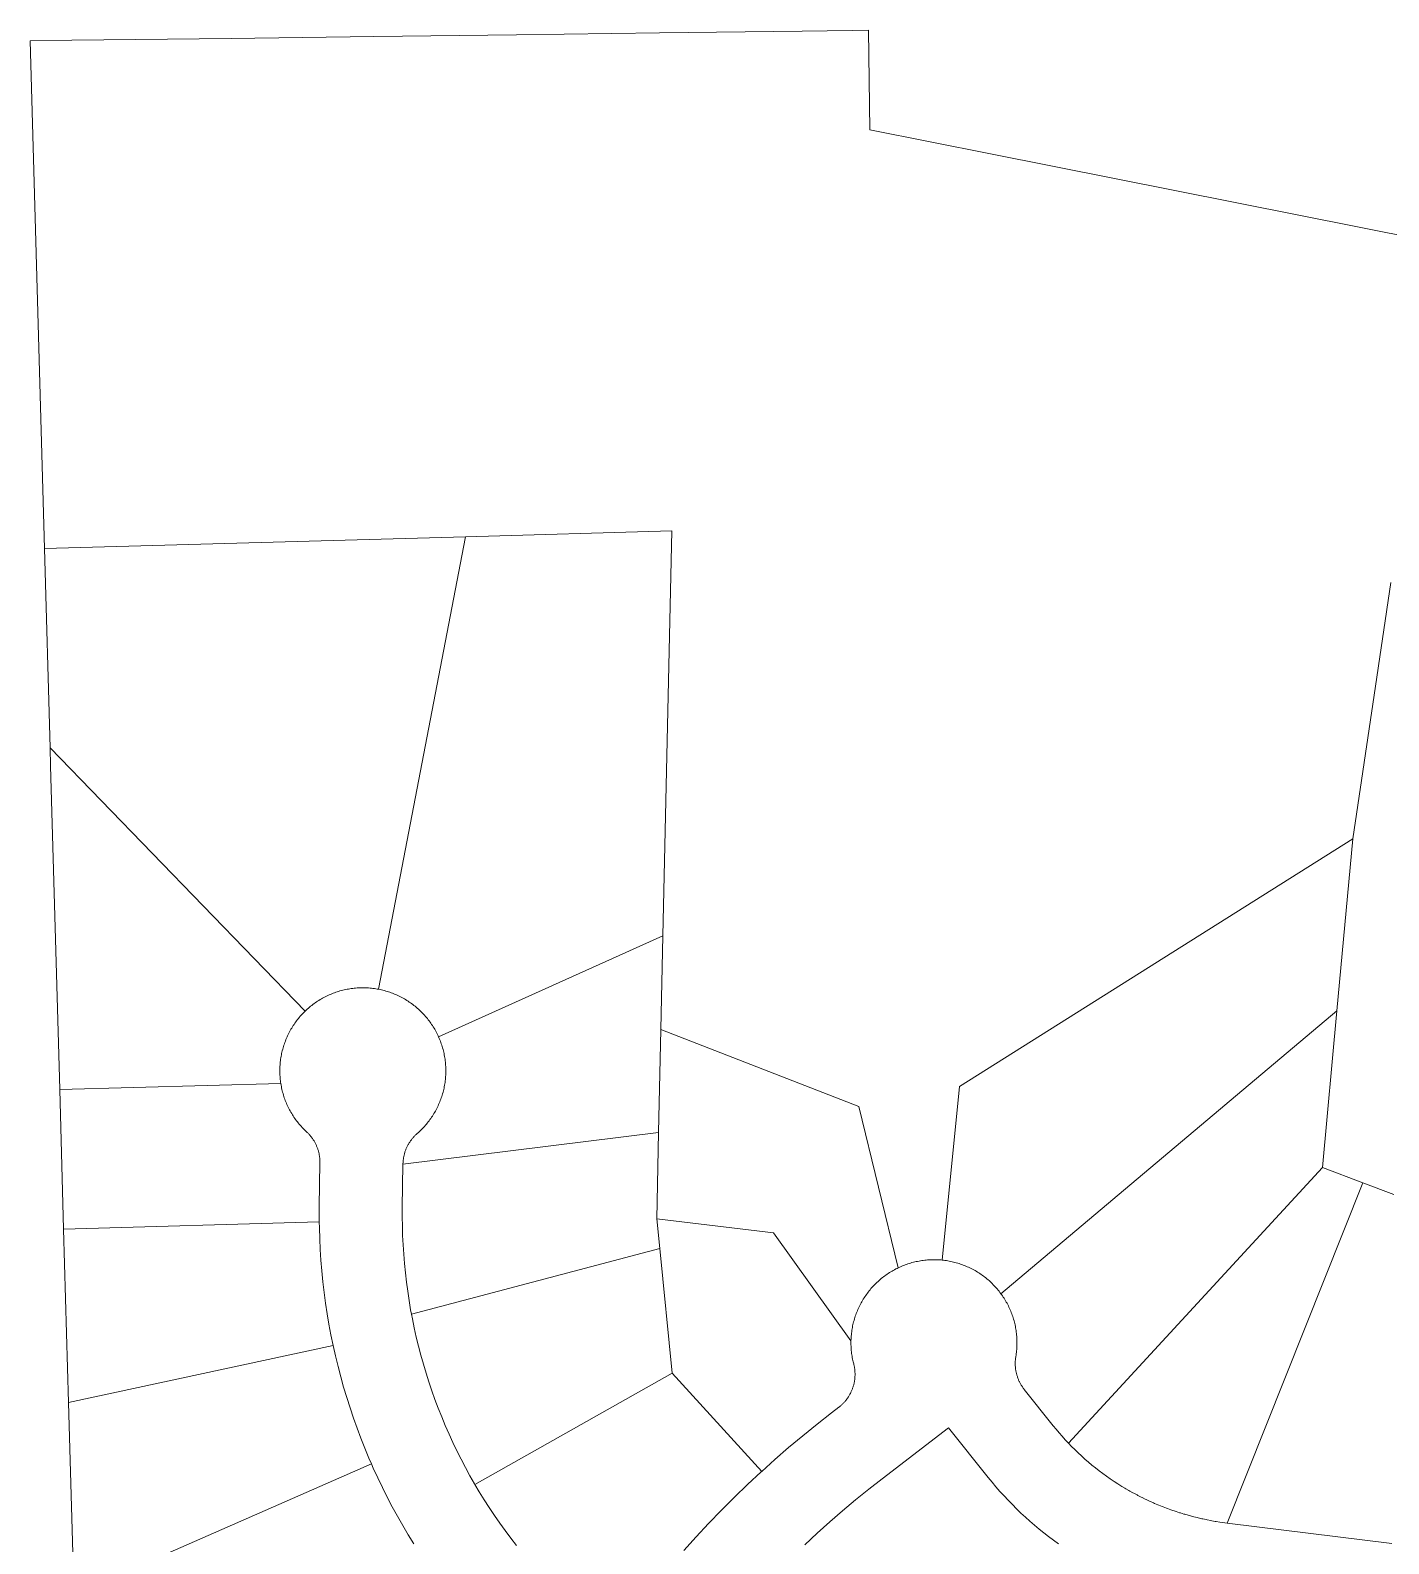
# Model space of a CAD drawing. Header units: feet. Extents: x 865220 to 2774701, y -2240498 to 961524.
# Drawn here: x 2770367 to 2771185, y 960129 to 961040 of the extents above; entities that cross this region are included whole.
import ezdxf

# ---------------------------------------------------------------- set-up
doc = ezdxf.new("R2010")
doc.units = ezdxf.units.FT
doc.header["$LTSCALE"] = 0.015
doc.header["$MEASUREMENT"] = 0
doc.layers.add('Parcels', color=7, linetype='Continuous', lineweight=0)

msp = doc.modelspace()

# ---------------------------------------------------------------- linework, layer by layer
at = {"layer": 'Parcels', "lineweight": 5, "ltscale": 100}
for p, q in [((2770861.43, 961039.98), (2770831.44, 961039.6)), ((2770871.38, 961040.11), (2770861.43, 961039.98)), ((2770872.23, 960980.19), (2770871.38, 961040.11)), ((2770391.55, 961034.06), (2770366.54, 961033.74)), ((2770366.54, 961033.74), (2770375.13, 960727.96)), ((2770487.5, 961035.16), (2770391.55, 961034.06)), ((2770573.49, 961036.27), (2770487.5, 961035.16)), ((2770659.47, 961037.38), (2770573.49, 961036.27)), ((2770745.45, 961038.49), (2770659.47, 961037.38)), ((2770831.44, 961039.6), (2770745.45, 961038.49)), ((2770944.81, 960965.76), (2770872.23, 960980.19)), ((2771524.38, 960850.5), (2770944.81, 960965.76)), ((2770375.13, 960727.96), (2770628.56, 960735.09)), ((2770628.56, 960735.09), (2770576.25, 960462.58)), ((2770752.89, 960738.59), (2770628.56, 960735.09)), ((2770752.89, 960738.59), (2770747.56, 960494.68)), ((2770375.13, 960727.96), (2770378.5, 960607.98)), ((2771185.9, 960707.49), (2771175.86, 960639.78)), ((2771163.03, 960553.2), (2771175.86, 960639.78)), ((2771175.86, 960639.78), (2771163.03, 960553.2)), ((2770378.5, 960607.98), (2770378.8, 960597.1)), ((2770378.5, 960607.98), (2770532.06, 960449.4)), ((2770378.8, 960597.1), (2770384.25, 960402.12)), ((2770926.16, 960403.94), (2771163.03, 960553.2)), ((2771163.03, 960553.2), (2770926.16, 960403.94)), ((2771163.03, 960553.2), (2771153.51, 960449.65)), ((2770747.56, 960494.68), (2770612.42, 960433.97)), ((2770747.56, 960494.68), (2770746.33, 960438.32)), ((2770747.56, 960494.68), (2770747.56, 960494.68)), ((2770541.1, 960456.35), (2770541.86, 960456.79)), ((2770541.86, 960456.79), (2770542.61, 960457.22)), ((2770542.61, 960457.22), (2770543.38, 960457.63)), ((2770543.38, 960457.63), (2770544.16, 960458.04)), ((2770544.16, 960458.04), (2770544.94, 960458.43)), ((2770544.94, 960458.43), (2770545.72, 960458.8)), ((2770545.72, 960458.8), (2770546.52, 960459.16)), ((2770546.52, 960459.16), (2770547.32, 960459.51)), ((2770547.32, 960459.51), (2770548.12, 960459.84)), ((2770548.12, 960459.84), (2770548.94, 960460.16)), ((2770548.94, 960460.16), (2770549.75, 960460.47)), ((2770549.75, 960460.47), (2770550.58, 960460.76)), ((2770550.58, 960460.76), (2770551.4, 960461.03)), ((2770551.4, 960461.03), (2770552.24, 960461.3)), ((2770552.24, 960461.3), (2770553.07, 960461.54)), ((2770553.07, 960461.54), (2770553.91, 960461.78)), ((2770553.91, 960461.78), (2770554.76, 960461.99)), ((2770554.76, 960461.99), (2770555.61, 960462.2)), ((2770555.61, 960462.2), (2770556.46, 960462.39)), ((2770556.46, 960462.39), (2770557.31, 960462.56)), ((2770557.31, 960462.56), (2770558.17, 960462.72)), ((2770558.17, 960462.72), (2770559.03, 960462.86)), ((2770559.03, 960462.86), (2770559.9, 960462.99)), ((2770559.9, 960462.99), (2770560.76, 960463.1)), ((2770560.76, 960463.1), (2770561.63, 960463.2)), ((2770561.63, 960463.2), (2770562.5, 960463.29)), ((2770562.5, 960463.29), (2770563.37, 960463.35)), ((2770563.37, 960463.35), (2770564.24, 960463.41)), ((2770564.24, 960463.41), (2770565.11, 960463.44)), ((2770565.11, 960463.44), (2770565.98, 960463.47)), ((2770565.98, 960463.47), (2770566.85, 960463.47)), ((2770566.85, 960463.47), (2770567.31, 960463.47)), ((2770567.31, 960463.47), (2770567.73, 960463.47)), ((2770567.73, 960463.47), (2770568.6, 960463.44)), ((2770568.6, 960463.44), (2770569.47, 960463.4)), ((2770569.47, 960463.4), (2770570.34, 960463.35)), ((2770570.34, 960463.35), (2770571.21, 960463.28)), ((2770571.21, 960463.28), (2770572.08, 960463.2)), ((2770572.08, 960463.2), (2770572.94, 960463.1)), ((2770572.94, 960463.1), (2770573.81, 960462.98)), ((2770573.81, 960462.98), (2770574.67, 960462.85)), ((2770574.67, 960462.85), (2770575.53, 960462.71)), ((2770575.53, 960462.71), (2770576.25, 960462.58)), ((2770576.25, 960462.58), (2770576.25, 960462.58)), ((2770576.25, 960462.58), (2770577.25, 960462.38)), ((2770577.25, 960462.38), (2770578.1, 960462.19)), ((2770578.1, 960462.19), (2770578.95, 960461.98)), ((2770578.95, 960461.98), (2770579.79, 960461.76)), ((2770579.79, 960461.76), (2770580.63, 960461.53)), ((2770580.63, 960461.53), (2770581.47, 960461.28)), ((2770581.47, 960461.28), (2770582.3, 960461.02)), ((2770582.3, 960461.02), (2770583.13, 960460.74)), ((2770583.13, 960460.74), (2770583.95, 960460.45)), ((2770583.95, 960460.45), (2770584.77, 960460.14)), ((2770584.77, 960460.14), (2770585.58, 960459.82)), ((2770585.58, 960459.82), (2770586.38, 960459.49)), ((2770586.38, 960459.49), (2770587.18, 960459.14)), ((2770587.18, 960459.14), (2770587.98, 960458.78)), ((2770587.98, 960458.78), (2770588.76, 960458.4)), ((2770588.76, 960458.4), (2770589.54, 960458.01)), ((2770589.54, 960458.01), (2770590.32, 960457.61)), ((2770590.32, 960457.61), (2770591.08, 960457.19)), ((2770591.08, 960457.19), (2770591.84, 960456.76)), ((2770591.84, 960456.76), (2770592.6, 960456.32)), ((2770529.7, 960446.95), (2770530.29, 960447.6)), ((2770530.29, 960447.6), (2770530.89, 960448.23)), ((2770530.89, 960448.23), (2770531.5, 960448.85)), ((2770531.5, 960448.85), (2770532.06, 960449.4)), ((2770532.06, 960449.4), (2770532.75, 960450.06)), ((2770532.06, 960449.4), (2770532.06, 960449.4)), ((2770532.75, 960450.06), (2770533.4, 960450.65)), ((2770533.4, 960450.65), (2770534.05, 960451.23)), ((2770534.05, 960451.23), (2770534.71, 960451.79)), ((2770534.71, 960451.79), (2770535.39, 960452.35)), ((2770535.39, 960452.35), (2770536.07, 960452.89)), ((2770536.07, 960452.89), (2770536.76, 960453.42)), ((2770536.76, 960453.42), (2770537.47, 960453.94)), ((2770537.47, 960453.94), (2770538.18, 960454.45)), ((2770538.18, 960454.45), (2770538.9, 960454.94)), ((2770538.9, 960454.94), (2770539.62, 960455.42)), ((2770539.62, 960455.42), (2770540.36, 960455.89)), ((2770540.36, 960455.89), (2770541.1, 960456.35)), ((2770592.6, 960456.32), (2770593.34, 960455.86)), ((2770593.34, 960455.86), (2770594.07, 960455.4)), ((2770594.07, 960455.4), (2770594.8, 960454.91)), ((2770594.8, 960454.91), (2770595.52, 960454.42)), ((2770595.52, 960454.42), (2770596.23, 960453.91)), ((2770596.23, 960453.91), (2770596.93, 960453.39)), ((2770596.93, 960453.39), (2770597.62, 960452.86)), ((2770597.62, 960452.86), (2770598.31, 960452.32)), ((2770598.31, 960452.32), (2770598.98, 960451.76)), ((2770598.98, 960451.76), (2770599.64, 960451.2)), ((2770599.64, 960451.2), (2770600.3, 960450.62)), ((2770600.3, 960450.62), (2770600.94, 960450.03)), ((2770600.94, 960450.03), (2770601.57, 960449.43)), ((2770601.57, 960449.43), (2770602.19, 960448.81)), ((2770602.19, 960448.81), (2770602.8, 960448.19)), ((2770602.8, 960448.19), (2770603.4, 960447.56)), ((2770603.4, 960447.56), (2770603.99, 960446.92)), ((2770951.14, 960279.23), (2771153.51, 960449.65)), ((2771144.84, 960355.31), (2771153.51, 960449.65)), ((2771153.51, 960449.65), (2771153.51, 960449.65)), ((2770523.12, 960437.74), (2770523.55, 960438.5)), ((2770523.55, 960438.5), (2770523.99, 960439.25)), ((2770523.99, 960439.25), (2770524.45, 960440)), ((2770524.45, 960440), (2770524.92, 960440.73)), ((2770524.92, 960440.73), (2770525.4, 960441.46)), ((2770525.4, 960441.46), (2770525.89, 960442.18)), ((2770525.89, 960442.18), (2770526.4, 960442.89)), ((2770526.4, 960442.89), (2770526.92, 960443.59)), ((2770526.92, 960443.59), (2770527.45, 960444.28)), ((2770527.45, 960444.28), (2770527.99, 960444.96)), ((2770527.99, 960444.96), (2770528.55, 960445.64)), ((2770528.55, 960445.64), (2770529.12, 960446.3)), ((2770529.12, 960446.3), (2770529.7, 960446.95)), ((2770603.99, 960446.92), (2770604.57, 960446.26)), ((2770604.57, 960446.26), (2770605.14, 960445.6)), ((2770605.14, 960445.6), (2770605.69, 960444.92)), ((2770605.69, 960444.92), (2770606.23, 960444.24)), ((2770606.23, 960444.24), (2770606.77, 960443.55)), ((2770606.77, 960443.55), (2770607.28, 960442.85)), ((2770607.28, 960442.85), (2770607.79, 960442.14)), ((2770607.79, 960442.14), (2770608.28, 960441.42)), ((2770608.28, 960441.42), (2770608.77, 960440.69)), ((2770608.77, 960440.69), (2770609.23, 960439.95)), ((2770609.23, 960439.95), (2770609.69, 960439.21)), ((2770609.69, 960439.21), (2770610.13, 960438.46)), ((2770610.13, 960438.46), (2770610.56, 960437.7)), ((2770519.29, 960428.96), (2770519.57, 960429.78)), ((2770519.57, 960429.78), (2770519.86, 960430.61)), ((2770519.86, 960430.61), (2770520.17, 960431.42)), ((2770520.17, 960431.42), (2770520.49, 960432.23)), ((2770520.49, 960432.23), (2770520.82, 960433.04)), ((2770520.82, 960433.04), (2770521.17, 960433.84)), ((2770521.17, 960433.84), (2770521.53, 960434.63)), ((2770521.53, 960434.63), (2770521.91, 960435.42)), ((2770521.91, 960435.42), (2770522.3, 960436.2)), ((2770522.3, 960436.2), (2770522.7, 960436.98)), ((2770522.7, 960436.98), (2770523.12, 960437.74)), ((2770610.56, 960437.7), (2770610.98, 960436.93)), ((2770610.98, 960436.93), (2770611.38, 960436.16)), ((2770611.38, 960436.16), (2770611.77, 960435.38)), ((2770611.77, 960435.38), (2770612.14, 960434.59)), ((2770612.14, 960434.59), (2770612.42, 960433.97)), ((2770612.42, 960433.97), (2770612.85, 960432.99)), ((2770612.85, 960432.99), (2770613.19, 960432.19)), ((2770613.19, 960432.19), (2770613.51, 960431.38)), ((2770613.51, 960431.38), (2770613.81, 960430.56)), ((2770613.81, 960430.56), (2770614.1, 960429.74)), ((2770614.1, 960429.74), (2770614.38, 960428.91)), ((2770746.33, 960438.32), (2770744.98, 960376.35)), ((2770746.33, 960438.32), (2770746.33, 960438.32)), ((2770865.63, 960391.97), (2770746.33, 960438.32)), ((2770517.21, 960419.6), (2770517.33, 960420.47)), ((2770517.33, 960420.47), (2770517.46, 960421.33)), ((2770517.46, 960421.33), (2770517.6, 960422.19)), ((2770517.6, 960422.19), (2770517.76, 960423.05)), ((2770517.76, 960423.05), (2770517.94, 960423.9)), ((2770517.94, 960423.9), (2770518.13, 960424.75)), ((2770518.13, 960424.75), (2770518.33, 960425.6)), ((2770518.33, 960425.6), (2770518.55, 960426.45)), ((2770518.55, 960426.45), (2770518.78, 960427.29)), ((2770518.78, 960427.29), (2770519.03, 960428.12)), ((2770519.03, 960428.12), (2770519.29, 960428.96)), ((2770614.38, 960428.91), (2770614.64, 960428.08)), ((2770614.64, 960428.08), (2770614.89, 960427.24)), ((2770614.89, 960427.24), (2770615.12, 960426.4)), ((2770615.12, 960426.4), (2770615.34, 960425.55)), ((2770615.34, 960425.55), (2770615.54, 960424.71)), ((2770615.54, 960424.71), (2770615.73, 960423.85)), ((2770615.73, 960423.85), (2770615.9, 960423)), ((2770615.9, 960423), (2770616.06, 960422.14)), ((2770616.06, 960422.14), (2770616.21, 960421.28)), ((2770616.21, 960421.28), (2770616.33, 960420.42)), ((2770616.33, 960420.42), (2770616.45, 960419.55)), ((2770516.84, 960413.51), (2770516.85, 960414.38)), ((2770516.85, 960412.64), (2770516.84, 960413.51)), ((2770516.85, 960414.38), (2770516.87, 960415.25)), ((2770516.87, 960411.77), (2770516.85, 960412.64)), ((2770516.87, 960415.25), (2770516.91, 960416.13)), ((2770516.91, 960410.89), (2770516.87, 960411.77)), ((2770516.91, 960416.13), (2770516.96, 960417)), ((2770516.96, 960417), (2770517.03, 960417.87)), ((2770517.03, 960417.87), (2770517.12, 960418.74)), ((2770517.12, 960418.74), (2770517.21, 960419.6)), ((2770616.45, 960419.55), (2770616.55, 960418.69)), ((2770616.55, 960418.69), (2770616.63, 960417.82)), ((2770616.63, 960417.82), (2770616.7, 960416.95)), ((2770616.7, 960416.95), (2770616.75, 960416.08)), ((2770616.75, 960416.08), (2770616.79, 960415.2)), ((2770616.79, 960411.72), (2770616.75, 960410.84)), ((2770616.79, 960415.2), (2770616.81, 960414.33)), ((2770616.81, 960412.59), (2770616.79, 960411.72)), ((2770616.81, 960414.33), (2770616.82, 960413.46)), ((2770616.82, 960413.46), (2770616.81, 960412.59)), ((2770384.25, 960402.12), (2770517.42, 960405.87)), ((2770384.25, 960402.12), (2770386.61, 960318.17)), ((2770516.96, 960410.02), (2770516.91, 960410.89)), ((2770517.03, 960409.15), (2770516.96, 960410.02)), ((2770517.11, 960408.28), (2770517.03, 960409.15)), ((2770517.21, 960407.42), (2770517.11, 960408.28)), ((2770517.32, 960406.55), (2770517.21, 960407.42)), ((2770517.42, 960405.87), (2770517.32, 960406.55)), ((2770517.59, 960404.83), (2770517.42, 960405.87)), ((2770517.75, 960403.97), (2770517.59, 960404.83)), ((2770517.93, 960403.12), (2770517.75, 960403.97)), ((2770518.11, 960402.26), (2770517.93, 960403.12)), ((2770518.32, 960401.42), (2770518.11, 960402.26)), ((2770615.53, 960402.22), (2770615.33, 960401.37)), ((2770615.72, 960403.07), (2770615.53, 960402.22)), ((2770615.89, 960403.92), (2770615.72, 960403.07)), ((2770616.05, 960404.78), (2770615.89, 960403.92)), ((2770616.2, 960405.64), (2770616.05, 960404.78)), ((2770616.33, 960406.5), (2770616.2, 960405.64)), ((2770616.44, 960407.37), (2770616.33, 960406.5)), ((2770616.54, 960408.23), (2770616.44, 960407.37)), ((2770616.62, 960409.1), (2770616.54, 960408.23)), ((2770616.69, 960409.97), (2770616.62, 960409.1)), ((2770616.75, 960410.84), (2770616.69, 960409.97)), ((2770926.16, 960403.94), (2770915.75, 960299.47)), ((2770518.54, 960400.57), (2770518.32, 960401.42)), ((2770518.77, 960399.73), (2770518.54, 960400.57)), ((2770519.02, 960398.89), (2770518.77, 960399.73)), ((2770519.28, 960398.06), (2770519.02, 960398.89)), ((2770519.55, 960397.23), (2770519.28, 960398.06)), ((2770519.84, 960396.41), (2770519.55, 960397.23)), ((2770520.15, 960395.59), (2770519.84, 960396.41)), ((2770520.47, 960394.78), (2770520.15, 960395.59)), ((2770520.8, 960393.98), (2770520.47, 960394.78)), ((2770521.15, 960393.18), (2770520.8, 960393.98)), ((2770521.51, 960392.38), (2770521.15, 960393.18)), ((2770612.48, 960393.13), (2770612.12, 960392.34)), ((2770612.83, 960393.93), (2770612.48, 960393.13)), ((2770613.17, 960394.74), (2770612.83, 960393.93)), ((2770613.49, 960395.55), (2770613.17, 960394.74)), ((2770613.79, 960396.36), (2770613.49, 960395.55)), ((2770614.08, 960397.19), (2770613.79, 960396.36)), ((2770614.36, 960398.01), (2770614.08, 960397.19)), ((2770614.62, 960398.85), (2770614.36, 960398.01)), ((2770614.87, 960399.68), (2770614.62, 960398.85)), ((2770615.11, 960400.52), (2770614.87, 960399.68)), ((2770615.33, 960401.37), (2770615.11, 960400.52)), ((2770521.89, 960391.59), (2770521.51, 960392.38)), ((2770522.28, 960390.81), (2770521.89, 960391.59)), ((2770522.68, 960390.04), (2770522.28, 960390.81)), ((2770523.09, 960389.27), (2770522.68, 960390.04)), ((2770523.52, 960388.51), (2770523.09, 960389.27)), ((2770523.97, 960387.76), (2770523.52, 960388.51)), ((2770524.42, 960387.02), (2770523.97, 960387.76)), ((2770524.89, 960386.28), (2770524.42, 960387.02)), ((2770525.37, 960385.55), (2770524.89, 960386.28)), ((2770525.87, 960384.83), (2770525.37, 960385.55)), ((2770526.37, 960384.12), (2770525.87, 960384.83)), ((2770526.89, 960383.42), (2770526.37, 960384.12)), ((2770607.25, 960384.08), (2770606.74, 960383.38)), ((2770607.76, 960384.79), (2770607.25, 960384.08)), ((2770608.26, 960385.51), (2770607.76, 960384.79)), ((2770608.74, 960386.24), (2770608.26, 960385.51)), ((2770609.21, 960386.97), (2770608.74, 960386.24)), ((2770609.66, 960387.72), (2770609.21, 960386.97)), ((2770610.11, 960388.47), (2770609.66, 960387.72)), ((2770610.54, 960389.23), (2770610.11, 960388.47)), ((2770610.95, 960389.99), (2770610.54, 960389.23)), ((2770611.36, 960390.77), (2770610.95, 960389.99)), ((2770611.75, 960391.55), (2770611.36, 960390.77)), ((2770612.12, 960392.34), (2770611.75, 960391.55)), ((2770865.63, 960391.97), (2770889.16, 960294.79)), ((2770889.16, 960294.79), (2770865.63, 960391.97)), ((2770527.42, 960382.73), (2770526.89, 960383.42)), ((2770527.96, 960382.05), (2770527.42, 960382.73)), ((2770528.52, 960381.37), (2770527.96, 960382.05)), ((2770529.08, 960380.71), (2770528.52, 960381.37)), ((2770529.66, 960380.05), (2770529.08, 960380.71)), ((2770530.25, 960379.41), (2770529.66, 960380.05)), ((2770530.85, 960378.78), (2770530.25, 960379.41)), ((2770531.46, 960378.16), (2770530.85, 960378.78)), ((2770532.08, 960377.54), (2770531.46, 960378.16)), ((2770532.96, 960376.72), (2770532.08, 960377.54)), ((2770533.34, 960376.36), (2770532.96, 960376.72)), ((2770533.65, 960376.06), (2770533.34, 960376.36)), ((2770533.96, 960375.75), (2770533.65, 960376.06)), ((2770534.26, 960375.43), (2770533.96, 960375.75)), ((2770534.55, 960375.11), (2770534.26, 960375.43)), ((2770534.84, 960374.78), (2770534.55, 960375.11)), ((2770535.13, 960374.45), (2770534.84, 960374.78)), ((2770591, 960357.23), (2770744.98, 960376.35)), ((2770598.64, 960374.86), (2770598.33, 960374.55)), ((2770598.96, 960375.16), (2770598.64, 960374.86)), ((2770599.28, 960375.45), (2770598.96, 960375.16)), ((2770599.6, 960375.74), (2770599.28, 960375.45)), ((2770600.26, 960376.32), (2770599.6, 960375.74)), ((2770600.9, 960376.91), (2770600.26, 960376.32)), ((2770601.53, 960377.51), (2770600.9, 960376.91)), ((2770602.16, 960378.12), (2770601.53, 960377.51)), ((2770602.77, 960378.74), (2770602.16, 960378.12)), ((2770603.37, 960379.37), (2770602.77, 960378.74)), ((2770603.96, 960380.02), (2770603.37, 960379.37)), ((2770604.54, 960380.67), (2770603.96, 960380.02)), ((2770605.11, 960381.33), (2770604.54, 960380.67)), ((2770605.66, 960382.01), (2770605.11, 960381.33)), ((2770606.2, 960382.69), (2770605.66, 960382.01)), ((2770606.74, 960383.38), (2770606.2, 960382.69)), ((2770744.98, 960376.35), (2770743.84, 960324.37)), ((2770535.41, 960374.12), (2770535.13, 960374.45)), ((2770535.68, 960373.78), (2770535.41, 960374.12)), ((2770535.95, 960373.43), (2770535.68, 960373.78)), ((2770536.21, 960373.08), (2770535.95, 960373.43)), ((2770536.46, 960372.73), (2770536.21, 960373.08)), ((2770536.71, 960372.37), (2770536.46, 960372.73)), ((2770536.95, 960372), (2770536.71, 960372.37)), ((2770537.19, 960371.64), (2770536.95, 960372)), ((2770537.42, 960371.26), (2770537.19, 960371.64)), ((2770537.64, 960370.89), (2770537.42, 960371.26)), ((2770537.85, 960370.51), (2770537.64, 960370.89)), ((2770538.06, 960370.13), (2770537.85, 960370.51)), ((2770538.27, 960369.74), (2770538.06, 960370.13)), ((2770538.46, 960369.35), (2770538.27, 960369.74)), ((2770538.65, 960368.96), (2770538.46, 960369.35)), ((2770538.83, 960368.56), (2770538.65, 960368.96)), ((2770539.01, 960368.16), (2770538.83, 960368.56)), ((2770539.18, 960367.76), (2770539.01, 960368.16)), ((2770539.34, 960367.35), (2770539.18, 960367.76)), ((2770539.49, 960366.95), (2770539.34, 960367.35)), ((2770539.64, 960366.53), (2770539.49, 960366.95)), ((2770539.78, 960366.12), (2770539.64, 960366.53)), ((2770539.91, 960365.71), (2770539.78, 960366.12)), ((2770540.03, 960365.29), (2770539.91, 960365.71)), ((2770592.66, 960365.84), (2770592.51, 960365.43)), ((2770592.82, 960366.24), (2770592.66, 960365.84)), ((2770592.99, 960366.65), (2770592.82, 960366.24)), ((2770593.16, 960367.05), (2770592.99, 960366.65)), ((2770593.34, 960367.44), (2770593.16, 960367.05)), ((2770593.53, 960367.84), (2770593.34, 960367.44)), ((2770593.73, 960368.23), (2770593.53, 960367.84)), ((2770593.93, 960368.61), (2770593.73, 960368.23)), ((2770594.14, 960369), (2770593.93, 960368.61)), ((2770594.35, 960369.38), (2770594.14, 960369)), ((2770594.57, 960369.75), (2770594.35, 960369.38)), ((2770594.8, 960370.13), (2770594.57, 960369.75)), ((2770595.04, 960370.49), (2770594.8, 960370.13)), ((2770595.28, 960370.86), (2770595.04, 960370.49)), ((2770595.52, 960371.22), (2770595.28, 960370.86)), ((2770595.78, 960371.57), (2770595.52, 960371.22)), ((2770596.04, 960371.92), (2770595.78, 960371.57)), ((2770596.3, 960372.27), (2770596.04, 960371.92)), ((2770596.58, 960372.61), (2770596.3, 960372.27)), ((2770596.85, 960372.95), (2770596.58, 960372.61)), ((2770597.14, 960373.28), (2770596.85, 960372.95)), ((2770597.43, 960373.6), (2770597.14, 960373.28)), ((2770597.72, 960373.93), (2770597.43, 960373.6)), ((2770598.02, 960374.24), (2770597.72, 960373.93)), ((2770598.33, 960374.55), (2770598.02, 960374.24)), ((2770540.15, 960364.87), (2770540.03, 960365.29)), ((2770540.26, 960364.45), (2770540.15, 960364.87)), ((2770540.37, 960364.02), (2770540.26, 960364.45)), ((2770540.46, 960363.6), (2770540.37, 960364.02)), ((2770540.55, 960363.17), (2770540.46, 960363.6)), ((2770540.63, 960362.74), (2770540.55, 960363.17)), ((2770540.7, 960362.31), (2770540.63, 960362.74)), ((2770540.63, 960331.82), (2770541.02, 960357.96)), ((2770540.77, 960361.88), (2770540.7, 960362.31)), ((2770540.83, 960361.45), (2770540.77, 960361.88)), ((2770540.88, 960361.01), (2770540.83, 960361.45)), ((2770540.92, 960360.58), (2770540.88, 960361.01)), ((2770540.96, 960360.14), (2770540.92, 960360.58)), ((2770540.98, 960359.71), (2770540.96, 960360.14)), ((2770541, 960359.27), (2770540.98, 960359.71)), ((2770541.02, 960358.84), (2770541, 960359.27)), ((2770541.02, 960358.4), (2770541.02, 960358.84)), ((2770541.02, 960357.96), (2770541.02, 960358.4)), ((2770591, 960357.23), (2770590.61, 960331.09)), ((2770591.01, 960357.75), (2770591, 960357.23)), ((2770591.03, 960358.19), (2770591.01, 960357.75)), ((2770591.06, 960358.62), (2770591.03, 960358.19)), ((2770591.09, 960359.06), (2770591.06, 960358.62)), ((2770591.13, 960359.49), (2770591.09, 960359.06)), ((2770591.18, 960359.93), (2770591.13, 960359.49)), ((2770591.24, 960360.36), (2770591.18, 960359.93)), ((2770591.31, 960360.79), (2770591.24, 960360.36)), ((2770591.38, 960361.22), (2770591.31, 960360.79)), ((2770591.46, 960361.65), (2770591.38, 960361.22)), ((2770591.55, 960362.08), (2770591.46, 960361.65)), ((2770591.64, 960362.5), (2770591.55, 960362.08)), ((2770591.74, 960362.93), (2770591.64, 960362.5)), ((2770591.85, 960363.35), (2770591.74, 960362.93)), ((2770591.97, 960363.77), (2770591.85, 960363.35)), ((2770592.09, 960364.19), (2770591.97, 960363.77)), ((2770592.22, 960364.6), (2770592.09, 960364.19)), ((2770592.36, 960365.02), (2770592.22, 960364.6)), ((2770592.51, 960365.43), (2770592.36, 960365.02)), ((2770991.78, 960189.2), (2771144.84, 960355.31)), ((2771144.84, 960355.31), (2771144.84, 960355.31)), ((2771169.12, 960346.04), (2771144.84, 960355.31)), ((2771169.12, 960346.04), (2771087.28, 960141.08)), ((2771087.28, 960141.08), (2771169.12, 960346.04)), ((2771187.81, 960338.91), (2771169.12, 960346.04)), ((2771169.12, 960346.04), (2771169.12, 960346.04)), ((2771169.12, 960346.04), (2771187.81, 960338.91)), ((2770540.59, 960325.33), (2770540.63, 960331.82)), ((2770590.61, 960331.09), (2770590.58, 960325.48)), ((2770540.63, 960322.5), (2770386.61, 960318.17)), ((2770386.61, 960318.17), (2770540.63, 960322.5)), ((2770540.63, 960322.5), (2770540.59, 960325.33)), ((2770540.67, 960318.85), (2770540.63, 960322.5)), ((2770540.63, 960322.5), (2770540.63, 960322.5)), ((2770590.58, 960325.48), (2770590.64, 960319.86)), ((2770745.63, 960306.46), (2770743.84, 960324.37)), ((2770743.84, 960324.37), (2770743.84, 960324.37)), ((2770743.84, 960324.37), (2770745.63, 960306.46)), ((2770743.84, 960324.37), (2770814.22, 960315.9)), ((2770386.61, 960318.17), (2770389.55, 960213.78)), ((2770540.86, 960312.36), (2770540.67, 960318.85)), ((2770541.16, 960305.88), (2770540.86, 960312.36)), ((2770590.64, 960319.86), (2770590.81, 960314.25)), ((2770590.81, 960314.25), (2770591.07, 960308.64)), ((2770860.81, 960250.87), (2770814.22, 960315.9)), ((2770814.22, 960315.9), (2770814.22, 960315.9)), ((2770814.22, 960315.9), (2770860.81, 960250.87)), ((2770541.57, 960299.41), (2770541.16, 960305.88)), ((2770591.07, 960308.64), (2770591.42, 960303.04)), ((2770591.42, 960303.04), (2770591.88, 960297.44)), ((2770745.63, 960306.46), (2770596.14, 960266.87)), ((2770753.1, 960231.3), (2770745.63, 960306.46)), ((2770745.63, 960306.46), (2770753.1, 960231.3)), ((2770542.1, 960292.94), (2770541.57, 960299.41)), ((2770542.74, 960286.48), (2770542.1, 960292.94)), ((2770591.88, 960297.44), (2770592.43, 960291.85)), ((2770884.77, 960292.41), (2770885.52, 960292.86)), ((2770885.52, 960292.86), (2770886.27, 960293.29)), ((2770886.27, 960293.29), (2770887.04, 960293.71)), ((2770887.04, 960293.71), (2770887.81, 960294.12)), ((2770887.81, 960294.12), (2770888.59, 960294.51)), ((2770888.59, 960294.51), (2770889.16, 960294.79)), ((2770889.16, 960294.79), (2770890.16, 960295.26)), ((2770889.16, 960294.79), (2770889.16, 960294.79)), ((2770890.16, 960295.26), (2770890.96, 960295.62)), ((2770890.96, 960295.62), (2770891.77, 960295.95)), ((2770891.77, 960295.95), (2770892.58, 960296.28)), ((2770892.58, 960296.28), (2770893.39, 960296.59)), ((2770893.39, 960296.59), (2770894.21, 960296.89)), ((2770894.21, 960296.89), (2770895.04, 960297.17)), ((2770895.04, 960297.17), (2770895.87, 960297.44)), ((2770895.87, 960297.44), (2770896.7, 960297.69)), ((2770896.7, 960297.69), (2770897.54, 960297.93)), ((2770897.54, 960297.93), (2770898.38, 960298.15)), ((2770898.38, 960298.15), (2770899.23, 960298.36)), ((2770899.23, 960298.36), (2770900.08, 960298.56)), ((2770900.08, 960298.56), (2770900.94, 960298.73)), ((2770900.94, 960298.73), (2770901.79, 960298.9)), ((2770901.79, 960298.9), (2770902.65, 960299.05)), ((2770902.65, 960299.05), (2770903.51, 960299.18)), ((2770903.51, 960299.18), (2770904.38, 960299.3)), ((2770904.38, 960299.3), (2770905.25, 960299.41)), ((2770905.25, 960299.41), (2770906.11, 960299.5)), ((2770906.11, 960299.5), (2770906.98, 960299.57)), ((2770906.98, 960299.57), (2770907.85, 960299.63)), ((2770907.85, 960299.63), (2770908.72, 960299.67)), ((2770908.72, 960299.67), (2770909.6, 960299.7)), ((2770909.6, 960299.7), (2770910.47, 960299.71)), ((2770910.47, 960299.71), (2770911.34, 960299.71)), ((2770911.34, 960299.71), (2770912.21, 960299.69)), ((2770912.21, 960299.69), (2770913.09, 960299.66)), ((2770913.09, 960299.66), (2770913.96, 960299.62)), ((2770913.96, 960299.62), (2770914.83, 960299.55)), ((2770914.83, 960299.55), (2770915.75, 960299.47)), ((2770915.75, 960299.47), (2770916.56, 960299.38)), ((2770916.56, 960299.38), (2770917.43, 960299.27)), ((2770917.43, 960299.27), (2770918.29, 960299.15)), ((2770918.29, 960299.15), (2770919.16, 960299.01)), ((2770919.16, 960299.01), (2770920.01, 960298.86)), ((2770920.01, 960298.86), (2770920.87, 960298.69)), ((2770920.87, 960298.69), (2770921.72, 960298.51)), ((2770921.72, 960298.51), (2770922.57, 960298.31)), ((2770922.57, 960298.31), (2770923.42, 960298.09)), ((2770923.42, 960298.09), (2770924.26, 960297.87)), ((2770924.26, 960297.87), (2770925.1, 960297.62)), ((2770925.1, 960297.62), (2770925.93, 960297.37)), ((2770925.93, 960297.37), (2770926.76, 960297.1)), ((2770926.76, 960297.1), (2770927.59, 960296.81)), ((2770927.59, 960296.81), (2770928.41, 960296.51)), ((2770928.41, 960296.51), (2770929.22, 960296.19)), ((2770929.22, 960296.19), (2770930.03, 960295.86)), ((2770930.03, 960295.86), (2770930.83, 960295.52)), ((2770930.83, 960295.52), (2770931.63, 960295.17)), ((2770931.63, 960295.17), (2770932.42, 960294.8)), ((2770932.42, 960294.8), (2770933.2, 960294.41)), ((2770933.2, 960294.41), (2770933.98, 960294.01)), ((2770933.98, 960294.01), (2770934.75, 960293.6)), ((2770934.75, 960293.6), (2770935.51, 960293.18)), ((2770935.51, 960293.18), (2770936.26, 960292.74)), ((2770936.26, 960292.74), (2770937.01, 960292.29)), ((2770543.49, 960280.04), (2770542.74, 960286.48)), ((2770592.43, 960291.85), (2770593.08, 960286.28)), ((2770593.08, 960286.28), (2770593.83, 960280.71)), ((2770873.42, 960282.94), (2770874.01, 960283.58)), ((2770874.01, 960283.58), (2770874.61, 960284.22)), ((2770874.61, 960284.22), (2770875.21, 960284.85)), ((2770875.21, 960284.85), (2770875.83, 960285.46)), ((2770875.83, 960285.46), (2770876.46, 960286.07)), ((2770876.46, 960286.07), (2770877.1, 960286.66)), ((2770877.1, 960286.66), (2770877.75, 960287.24)), ((2770877.75, 960287.24), (2770878.41, 960287.81)), ((2770878.41, 960287.81), (2770879.08, 960288.37)), ((2770879.08, 960288.37), (2770879.76, 960288.92)), ((2770879.76, 960288.92), (2770880.45, 960289.45)), ((2770880.45, 960289.45), (2770881.15, 960289.98)), ((2770881.15, 960289.98), (2770881.85, 960290.49)), ((2770881.85, 960290.49), (2770882.57, 960290.99)), ((2770882.57, 960290.99), (2770883.29, 960291.47)), ((2770883.29, 960291.47), (2770884.03, 960291.95)), ((2770884.03, 960291.95), (2770884.77, 960292.41)), ((2770937.01, 960292.29), (2770937.75, 960291.82)), ((2770937.75, 960291.82), (2770938.48, 960291.35)), ((2770938.48, 960291.35), (2770939.2, 960290.86)), ((2770939.2, 960290.86), (2770939.92, 960290.36)), ((2770939.92, 960290.36), (2770940.62, 960289.84)), ((2770940.62, 960289.84), (2770941.32, 960289.31)), ((2770941.32, 960289.31), (2770942, 960288.78)), ((2770942, 960288.78), (2770942.68, 960288.22)), ((2770942.68, 960288.22), (2770943.35, 960287.66)), ((2770943.35, 960287.66), (2770944, 960287.09)), ((2770944, 960287.09), (2770944.65, 960286.5)), ((2770944.65, 960286.5), (2770945.29, 960285.91)), ((2770945.29, 960285.91), (2770945.91, 960285.3)), ((2770945.91, 960285.3), (2770946.53, 960284.68)), ((2770946.53, 960284.68), (2770947.13, 960284.05)), ((2770947.13, 960284.05), (2770947.73, 960283.41)), ((2770544.35, 960273.61), (2770543.49, 960280.04)), ((2770593.83, 960280.71), (2770594.68, 960275.16)), ((2770594.68, 960275.16), (2770595.62, 960269.62)), ((2770866.91, 960273.68), (2770867.34, 960274.44)), ((2770867.34, 960274.44), (2770867.77, 960275.2)), ((2770867.77, 960275.2), (2770868.22, 960275.94)), ((2770868.22, 960275.94), (2770868.69, 960276.68)), ((2770868.69, 960276.68), (2770869.17, 960277.41)), ((2770869.17, 960277.41), (2770869.66, 960278.13)), ((2770869.66, 960278.13), (2770870.16, 960278.85)), ((2770870.16, 960278.85), (2770870.67, 960279.55)), ((2770870.67, 960279.55), (2770871.2, 960280.25)), ((2770871.2, 960280.25), (2770871.74, 960280.93)), ((2770871.74, 960280.93), (2770872.29, 960281.61)), ((2770872.29, 960281.61), (2770872.85, 960282.28)), ((2770872.85, 960282.28), (2770873.42, 960282.94)), ((2770947.73, 960283.41), (2770948.31, 960282.76)), ((2770948.31, 960282.76), (2770948.88, 960282.1)), ((2770948.88, 960282.1), (2770949.44, 960281.43)), ((2770949.44, 960281.43), (2770949.99, 960280.75)), ((2770949.99, 960280.75), (2770950.52, 960280.06)), ((2770950.52, 960280.06), (2770951.14, 960279.23)), ((2770951.14, 960279.23), (2770951.56, 960278.66)), ((2770951.56, 960278.66), (2770952.06, 960277.94)), ((2770952.06, 960277.94), (2770952.54, 960277.22)), ((2770952.54, 960277.22), (2770953.02, 960276.49)), ((2770953.02, 960276.49), (2770953.48, 960275.74)), ((2770953.48, 960275.74), (2770953.92, 960275)), ((2770953.92, 960275), (2770954.36, 960274.24)), ((2770545.33, 960267.2), (2770544.35, 960273.61)), ((2770546.42, 960260.8), (2770545.33, 960267.2)), ((2770595.62, 960269.62), (2770596.14, 960266.87)), ((2770596.14, 960266.87), (2770596.66, 960264.11)), ((2770863.15, 960264.87), (2770863.42, 960265.69)), ((2770863.42, 960265.69), (2770863.7, 960266.52)), ((2770863.7, 960266.52), (2770864, 960267.34)), ((2770864, 960267.34), (2770864.32, 960268.15)), ((2770864.32, 960268.15), (2770864.65, 960268.96)), ((2770864.65, 960268.96), (2770864.99, 960269.76)), ((2770864.99, 960269.76), (2770865.35, 960270.56)), ((2770865.35, 960270.56), (2770865.72, 960271.35)), ((2770865.72, 960271.35), (2770866.1, 960272.13)), ((2770866.1, 960272.13), (2770866.5, 960272.91)), ((2770866.5, 960272.91), (2770866.91, 960273.68)), ((2770954.36, 960274.24), (2770954.78, 960273.48)), ((2770954.78, 960273.48), (2770955.19, 960272.7)), ((2770955.19, 960272.7), (2770955.58, 960271.93)), ((2770955.58, 960271.93), (2770955.96, 960271.14)), ((2770955.96, 960271.14), (2770956.33, 960270.35)), ((2770956.33, 960270.35), (2770956.68, 960269.55)), ((2770956.68, 960269.55), (2770957.02, 960268.75)), ((2770957.02, 960268.75), (2770957.35, 960267.94)), ((2770957.35, 960267.94), (2770957.66, 960267.12)), ((2770957.66, 960267.12), (2770957.95, 960266.3)), ((2770957.95, 960266.3), (2770958.24, 960265.48)), ((2770958.24, 960265.48), (2770958.5, 960264.65)), ((2770547.62, 960254.43), (2770546.42, 960260.8)), ((2770596.66, 960264.11), (2770597.79, 960258.61)), ((2770597.79, 960258.61), (2770599.02, 960253.13)), ((2770861.13, 960255.5), (2770861.24, 960256.36)), ((2770861.24, 960256.36), (2770861.36, 960257.23)), ((2770861.36, 960257.23), (2770861.5, 960258.09)), ((2770861.5, 960258.09), (2770861.65, 960258.95)), ((2770861.65, 960258.95), (2770861.82, 960259.8)), ((2770861.82, 960259.8), (2770862.01, 960260.66)), ((2770862.01, 960260.66), (2770862.21, 960261.51)), ((2770862.21, 960261.51), (2770862.42, 960262.35)), ((2770862.42, 960262.35), (2770862.65, 960263.19)), ((2770862.65, 960263.19), (2770862.89, 960264.03)), ((2770862.89, 960264.03), (2770863.15, 960264.87)), ((2770958.5, 960264.65), (2770958.76, 960263.81)), ((2770958.76, 960263.81), (2770959, 960262.97)), ((2770959, 960262.97), (2770959.22, 960262.13)), ((2770959.22, 960262.13), (2770959.43, 960261.28)), ((2770959.43, 960261.28), (2770959.62, 960260.43)), ((2770959.62, 960260.43), (2770959.8, 960259.58)), ((2770959.8, 960259.58), (2770959.97, 960258.72)), ((2770959.97, 960258.72), (2770960.12, 960257.86)), ((2770960.12, 960257.86), (2770960.25, 960257)), ((2770960.25, 960257), (2770960.37, 960256.13)), ((2770960.37, 960256.13), (2770960.47, 960255.27)), ((2770548.93, 960248.07), (2770389.55, 960213.78)), ((2770548.93, 960248.07), (2770547.62, 960254.43)), ((2770550.35, 960241.74), (2770548.93, 960248.07)), ((2770548.93, 960248.07), (2770548.93, 960248.07)), ((2770599.02, 960253.13), (2770600.35, 960247.67)), ((2770600.35, 960247.67), (2770601.77, 960242.24)), ((2770860.8, 960250.27), (2770860.81, 960250.87)), ((2770860.8, 960249.4), (2770860.8, 960250.27)), ((2770860.81, 960248.53), (2770860.8, 960249.4)), ((2770860.81, 960250.87), (2770860.85, 960252.02)), ((2770860.84, 960247.66), (2770860.81, 960248.53)), ((2770860.88, 960246.79), (2770860.84, 960247.66)), ((2770860.85, 960252.02), (2770860.9, 960252.89)), ((2770860.9, 960252.89), (2770860.96, 960253.76)), ((2770860.96, 960253.76), (2770861.04, 960254.63)), ((2770861.04, 960254.63), (2770861.13, 960255.5)), ((2770960.47, 960255.27), (2770960.56, 960254.4)), ((2770960.56, 960254.4), (2770960.64, 960253.53)), ((2770960.64, 960253.53), (2770960.7, 960252.66)), ((2770960.73, 960247.43), (2770960.68, 960246.55)), ((2770960.7, 960252.66), (2770960.74, 960251.79)), ((2770960.76, 960248.3), (2770960.73, 960247.43)), ((2770960.74, 960251.79), (2770960.77, 960250.92)), ((2770960.78, 960249.17), (2770960.76, 960248.3)), ((2770960.77, 960250.92), (2770960.78, 960250.04)), ((2770960.78, 960250.04), (2770960.78, 960249.17)), ((2770551.88, 960235.44), (2770550.35, 960241.74)), ((2770601.77, 960242.24), (2770603.28, 960236.83)), ((2770860.94, 960245.92), (2770860.88, 960246.79)), ((2770861.02, 960245.05), (2770860.94, 960245.92)), ((2770861.11, 960244.18), (2770861.02, 960245.05)), ((2770861.21, 960243.31), (2770861.11, 960244.18)), ((2770861.33, 960242.45), (2770861.21, 960243.31)), ((2770861.46, 960241.58), (2770861.33, 960242.45)), ((2770861.61, 960240.73), (2770861.46, 960241.58)), ((2770861.78, 960239.87), (2770861.61, 960240.73)), ((2770861.96, 960239.02), (2770861.78, 960239.87)), ((2770862.15, 960238.16), (2770861.96, 960239.02)), ((2770862.44, 960237.01), (2770862.15, 960238.16)), ((2770959.74, 960237.89), (2770959.73, 960237.45)), ((2770959.75, 960238.32), (2770959.74, 960237.89)), ((2770959.78, 960238.76), (2770959.75, 960238.32)), ((2770959.81, 960239.19), (2770959.78, 960238.76)), ((2770959.85, 960239.63), (2770959.81, 960239.19)), ((2770959.89, 960240.06), (2770959.85, 960239.63)), ((2770959.95, 960240.49), (2770959.89, 960240.06)), ((2770960.01, 960240.93), (2770959.95, 960240.49)), ((2770960.08, 960241.36), (2770960.01, 960240.93)), ((2770960.22, 960242.22), (2770960.08, 960241.36)), ((2770960.34, 960243.08), (2770960.22, 960242.22)), ((2770960.45, 960243.95), (2770960.34, 960243.08)), ((2770960.54, 960244.82), (2770960.45, 960243.95)), ((2770960.62, 960245.68), (2770960.54, 960244.82)), ((2770960.68, 960246.55), (2770960.62, 960245.68)), ((2770553.52, 960229.16), (2770551.88, 960235.44)), ((2770555.27, 960222.92), (2770553.52, 960229.16)), ((2770603.28, 960236.83), (2770604.89, 960231.46)), ((2770604.89, 960231.46), (2770606.6, 960226.1)), ((2770634.37, 960164.31), (2770753.1, 960231.3)), ((2770753.1, 960231.3), (2770634.37, 960164.31)), ((2770753.1, 960231.3), (2770753.1, 960231.3)), ((2770753.1, 960231.3), (2770807.07, 960172.25)), ((2770862.57, 960236.49), (2770862.44, 960237.01)), ((2770862.67, 960236.06), (2770862.57, 960236.49)), ((2770862.76, 960235.64), (2770862.67, 960236.06)), ((2770862.84, 960235.21), (2770862.76, 960235.64)), ((2770862.92, 960234.78), (2770862.84, 960235.21)), ((2770862.98, 960234.35), (2770862.92, 960234.78)), ((2770863.04, 960233.91), (2770862.98, 960234.35)), ((2770863.1, 960233.48), (2770863.04, 960233.91)), ((2770863.14, 960233.05), (2770863.1, 960233.48)), ((2770863.18, 960232.61), (2770863.14, 960233.05)), ((2770863.21, 960232.18), (2770863.18, 960232.61)), ((2770863.18, 960228.69), (2770863.21, 960229.13)), ((2770863.23, 960231.74), (2770863.21, 960232.18)), ((2770863.21, 960229.13), (2770863.23, 960229.56)), ((2770863.25, 960231.31), (2770863.23, 960231.74)), ((2770863.23, 960229.56), (2770863.25, 960230)), ((2770863.26, 960230.87), (2770863.25, 960231.31)), ((2770863.25, 960230), (2770863.26, 960230.43)), ((2770863.26, 960230.43), (2770863.26, 960230.87)), ((2770959.73, 960237.45), (2770959.73, 960237.01)), ((2770959.73, 960237.01), (2770959.73, 960236.58)), ((2770959.73, 960236.58), (2770959.75, 960236.14)), ((2770959.75, 960236.14), (2770959.77, 960235.71)), ((2770959.77, 960235.71), (2770959.8, 960235.27)), ((2770959.8, 960235.27), (2770959.84, 960234.84)), ((2770959.84, 960234.84), (2770959.88, 960234.4)), ((2770959.88, 960234.4), (2770959.93, 960233.97)), ((2770959.93, 960233.97), (2770959.99, 960233.54)), ((2770959.99, 960233.54), (2770960.06, 960233.11)), ((2770960.06, 960233.11), (2770960.13, 960232.68)), ((2770960.13, 960232.68), (2770960.22, 960232.25)), ((2770960.22, 960232.25), (2770960.31, 960231.82)), ((2770960.31, 960231.82), (2770960.4, 960231.39)), ((2770960.4, 960231.39), (2770960.51, 960230.97)), ((2770960.51, 960230.97), (2770960.62, 960230.55)), ((2770960.62, 960230.55), (2770960.74, 960230.13)), ((2770960.74, 960230.13), (2770960.87, 960229.71)), ((2770960.87, 960229.71), (2770961, 960229.3)), ((2770961, 960229.3), (2770961.14, 960228.88)), ((2770961.14, 960228.88), (2770961.29, 960228.47)), ((2770557.13, 960216.7), (2770555.27, 960222.92)), ((2770606.6, 960226.1), (2770608.39, 960220.78)), ((2770608.39, 960220.78), (2770610.28, 960215.5)), ((2770860.63, 960219.5), (2770860.82, 960219.89)), ((2770860.82, 960219.89), (2770861, 960220.29)), ((2770861, 960220.29), (2770861.18, 960220.69)), ((2770861.18, 960220.69), (2770861.35, 960221.09)), ((2770861.35, 960221.09), (2770861.51, 960221.49)), ((2770861.51, 960221.49), (2770861.67, 960221.9)), ((2770861.67, 960221.9), (2770861.82, 960222.31)), ((2770861.82, 960222.31), (2770861.96, 960222.72)), ((2770861.96, 960222.72), (2770862.1, 960223.14)), ((2770862.1, 960223.14), (2770862.23, 960223.55)), ((2770862.23, 960223.55), (2770862.35, 960223.97)), ((2770862.35, 960223.97), (2770862.46, 960224.39)), ((2770862.46, 960224.39), (2770862.56, 960224.82)), ((2770862.56, 960224.82), (2770862.66, 960225.24)), ((2770862.66, 960225.24), (2770862.75, 960225.67)), ((2770862.75, 960225.67), (2770862.84, 960226.1)), ((2770862.84, 960226.1), (2770862.91, 960226.53)), ((2770862.91, 960226.53), (2770862.98, 960226.96)), ((2770862.98, 960226.96), (2770863.04, 960227.39)), ((2770863.04, 960227.39), (2770863.09, 960227.82)), ((2770863.09, 960227.82), (2770863.14, 960228.26)), ((2770863.14, 960228.26), (2770863.18, 960228.69)), ((2770961.29, 960228.47), (2770961.44, 960228.07)), ((2770961.44, 960228.07), (2770961.61, 960227.66)), ((2770961.61, 960227.66), (2770961.78, 960227.26)), ((2770961.78, 960227.26), (2770961.95, 960226.86)), ((2770961.95, 960226.86), (2770962.14, 960226.46)), ((2770962.14, 960226.46), (2770962.33, 960226.07)), ((2770962.33, 960226.07), (2770962.52, 960225.68)), ((2770962.52, 960225.68), (2770962.73, 960225.3)), ((2770962.73, 960225.3), (2770962.94, 960224.92)), ((2770962.94, 960224.92), (2770963.16, 960224.54)), ((2770963.16, 960224.54), (2770963.38, 960224.16)), ((2770963.38, 960224.16), (2770963.61, 960223.79)), ((2770963.61, 960223.79), (2770963.85, 960223.43)), ((2770963.85, 960223.43), (2770964.09, 960223.06)), ((2770964.09, 960223.06), (2770964.34, 960222.71)), ((2770964.34, 960222.71), (2770964.59, 960222.35)), ((2770964.59, 960222.35), (2770964.86, 960222)), ((2770964.86, 960222), (2770965.18, 960221.59)), ((2770965.18, 960221.59), (2770982.58, 960199.76)), ((2770389.55, 960213.78), (2770392.8, 960098.18)), ((2770559.1, 960210.52), (2770557.13, 960216.7)), ((2770610.28, 960215.5), (2770612.26, 960210.24)), ((2770849.11, 960207.48), (2770853.47, 960210.82)), ((2770853.47, 960210.82), (2770853.81, 960211.09)), ((2770853.81, 960211.09), (2770854.15, 960211.37)), ((2770854.15, 960211.37), (2770854.49, 960211.65)), ((2770854.49, 960211.65), (2770854.82, 960211.93)), ((2770854.82, 960211.93), (2770855.14, 960212.22)), ((2770855.14, 960212.22), (2770855.46, 960212.52)), ((2770855.46, 960212.52), (2770855.77, 960212.83)), ((2770855.77, 960212.83), (2770856.08, 960213.13)), ((2770856.08, 960213.13), (2770856.39, 960213.45)), ((2770856.39, 960213.45), (2770856.68, 960213.77)), ((2770856.68, 960213.77), (2770856.98, 960214.09)), ((2770856.98, 960214.09), (2770857.26, 960214.42)), ((2770857.26, 960214.42), (2770857.54, 960214.75)), ((2770857.54, 960214.75), (2770857.82, 960215.09)), ((2770857.82, 960215.09), (2770858.09, 960215.44)), ((2770858.09, 960215.44), (2770858.35, 960215.78)), ((2770858.35, 960215.78), (2770858.61, 960216.14)), ((2770858.61, 960216.14), (2770858.86, 960216.5)), ((2770858.86, 960216.5), (2770859.1, 960216.86)), ((2770859.1, 960216.86), (2770859.34, 960217.22)), ((2770859.34, 960217.22), (2770859.57, 960217.59)), ((2770859.57, 960217.59), (2770859.79, 960217.97)), ((2770859.79, 960217.97), (2770860.01, 960218.34)), ((2770860.01, 960218.34), (2770860.22, 960218.73)), ((2770860.22, 960218.73), (2770860.43, 960219.11)), ((2770860.43, 960219.11), (2770860.63, 960219.5)), ((2770561.17, 960204.37), (2770559.1, 960210.52)), ((2770563.36, 960198.26), (2770561.17, 960204.37)), ((2770612.26, 960210.24), (2770614.33, 960205.03)), ((2770614.33, 960205.03), (2770616.5, 960199.84)), ((2770840.38, 960200.66), (2770849.11, 960207.48)), ((2770565.64, 960192.19), (2770563.36, 960198.26)), ((2770616.5, 960199.84), (2770618.75, 960194.7)), ((2770618.75, 960194.7), (2770621.09, 960189.6)), ((2770823.27, 960186.57), (2770831.77, 960193.69)), ((2770831.77, 960193.69), (2770840.38, 960200.66)), ((2770919.61, 960198.55), (2770879.53, 960167.82)), ((2770943.49, 960168.59), (2770919.61, 960198.55)), ((2770982.58, 960199.76), (2770984.33, 960197.6)), ((2770984.33, 960197.6), (2770986.12, 960195.48)), ((2770986.12, 960195.48), (2770987.94, 960193.38)), ((2770987.94, 960193.38), (2770989.8, 960191.32)), ((2770568.04, 960186.17), (2770565.64, 960192.19)), ((2770570.54, 960180.18), (2770568.04, 960186.17)), ((2770621.09, 960189.6), (2770623.52, 960184.54)), ((2770623.52, 960184.54), (2770626.04, 960179.52)), ((2770814.91, 960179.31), (2770823.27, 960186.57)), ((2770989.8, 960191.32), (2770991.78, 960189.2)), ((2770991.78, 960189.2), (2770993.62, 960187.3)), ((2770991.78, 960189.2), (2770991.78, 960189.2)), ((2770993.62, 960187.3), (2770995.59, 960185.34)), ((2770995.59, 960185.34), (2770997.58, 960183.41)), ((2770997.58, 960183.41), (2770999.62, 960181.52)), ((2770392.8, 960098.18), (2770571.98, 960176.88)), ((2770571.98, 960176.88), (2770570.54, 960180.18)), ((2770573.14, 960174.24), (2770571.98, 960176.88)), ((2770571.98, 960176.88), (2770571.98, 960176.88)), ((2770575.85, 960168.34), (2770573.14, 960174.24)), ((2770626.04, 960179.52), (2770628.65, 960174.55)), ((2770628.65, 960174.55), (2770631.34, 960169.62)), ((2770807.07, 960172.25), (2770814.91, 960179.31)), ((2770999.62, 960181.52), (2771001.68, 960179.67)), ((2771001.68, 960179.67), (2771003.77, 960177.85)), ((2771003.77, 960177.85), (2771005.9, 960176.07)), ((2771005.9, 960176.07), (2771008.06, 960174.33)), ((2771008.06, 960174.33), (2771010.25, 960172.62)), ((2770578.66, 960162.49), (2770575.85, 960168.34)), ((2770631.34, 960169.62), (2770634.12, 960164.74)), ((2770798.56, 960164.34), (2770806.67, 960171.89)), ((2770806.67, 960171.89), (2770807.07, 960172.25)), ((2770807.07, 960172.25), (2770807.07, 960172.25)), ((2770879.53, 960167.82), (2770871.49, 960161.53)), ((2770945.79, 960165.76), (2770943.49, 960168.59)), ((2770948.13, 960162.97), (2770945.79, 960165.76)), ((2771010.25, 960172.62), (2771012.47, 960170.95)), ((2771012.47, 960170.95), (2771014.71, 960169.32)), ((2771014.71, 960169.32), (2771016.99, 960167.73)), ((2771016.99, 960167.73), (2771019.29, 960166.19)), ((2771019.29, 960166.19), (2771021.62, 960164.68)), ((2770581.57, 960156.69), (2770578.66, 960162.49)), ((2770584.58, 960150.95), (2770581.57, 960156.69)), ((2770634.12, 960164.74), (2770634.37, 960164.31)), ((2770634.37, 960164.31), (2770636.98, 960159.91)), ((2770636.98, 960159.91), (2770639.93, 960155.13)), ((2770782.75, 960148.81), (2770790.59, 960156.64)), ((2770790.59, 960156.64), (2770798.56, 960164.34)), ((2770871.49, 960161.53), (2770863.55, 960155.11)), ((2770950.53, 960160.22), (2770948.13, 960162.97)), ((2770952.97, 960157.51), (2770950.53, 960160.22)), ((2770955.46, 960154.85), (2770952.97, 960157.51)), ((2771021.62, 960164.68), (2771023.98, 960163.22)), ((2771023.98, 960163.22), (2771025.81, 960162.11)), ((2771025.81, 960162.11), (2771026.36, 960161.79)), ((2771026.36, 960161.79), (2771028.21, 960160.71)), ((2771028.21, 960160.71), (2771028.76, 960160.4)), ((2771028.76, 960160.4), (2771030.63, 960159.36)), ((2771030.63, 960159.36), (2771031.19, 960159.06)), ((2771031.19, 960159.06), (2771033.08, 960158.05)), ((2771033.08, 960158.05), (2771033.64, 960157.76)), ((2771033.64, 960157.76), (2771035.55, 960156.78)), ((2771035.55, 960156.78), (2771036.11, 960156.5)), ((2771036.11, 960156.5), (2771038.04, 960155.56)), ((2770587.69, 960145.26), (2770584.58, 960150.95)), ((2770639.93, 960155.13), (2770642.96, 960150.4)), ((2770642.96, 960150.4), (2770646.07, 960145.73)), ((2770775.05, 960140.84), (2770782.75, 960148.81)), ((2770855.73, 960148.55), (2770848.02, 960141.86)), ((2770863.55, 960155.11), (2770855.73, 960148.55)), ((2770958, 960152.22), (2770955.46, 960154.85)), ((2770960.58, 960149.65), (2770958, 960152.22)), ((2770963.2, 960147.12), (2770960.58, 960149.65)), ((2770965.87, 960144.63), (2770963.2, 960147.12)), ((2771038.04, 960155.56), (2771038.61, 960155.29)), ((2771038.61, 960155.29), (2771040.55, 960154.38)), ((2771040.55, 960154.38), (2771041.12, 960154.12)), ((2771041.12, 960154.12), (2771043.08, 960153.24)), ((2771043.08, 960153.24), (2771043.66, 960152.99)), ((2771043.66, 960152.99), (2771045.63, 960152.15)), ((2771045.63, 960152.15), (2771046.22, 960151.91)), ((2771046.22, 960151.91), (2771048.2, 960151.11)), ((2771048.2, 960151.11), (2771048.79, 960150.88)), ((2771048.79, 960150.88), (2771050.79, 960150.1)), ((2771050.79, 960150.1), (2771051.38, 960149.88)), ((2771051.38, 960149.88), (2771053.39, 960149.15)), ((2771053.39, 960149.15), (2771053.99, 960148.94)), ((2771053.99, 960148.94), (2771056.01, 960148.24)), ((2771056.01, 960148.24), (2771056.61, 960148.04)), ((2771056.61, 960148.04), (2771058.65, 960147.37)), ((2771058.65, 960147.37), (2771059.25, 960147.18)), ((2771059.25, 960147.18), (2771061.3, 960146.55)), ((2770590.9, 960139.62), (2770587.69, 960145.26)), ((2770594.21, 960134.04), (2770590.9, 960139.62)), ((2770646.07, 960145.73), (2770649.26, 960141.11)), ((2770649.26, 960141.11), (2770652.54, 960136.55)), ((2770767.49, 960132.74), (2770775.05, 960140.84)), ((2770848.02, 960141.86), (2770840.43, 960135.03)), ((2770968.59, 960142.19), (2770965.87, 960144.63)), ((2770971.34, 960139.8), (2770968.59, 960142.19)), ((2770974.14, 960137.46), (2770971.34, 960139.8)), ((2771061.3, 960146.55), (2771061.91, 960146.37)), ((2771061.91, 960146.37), (2771063.96, 960145.78)), ((2771063.96, 960145.78), (2771064.57, 960145.61)), ((2771064.57, 960145.61), (2771066.64, 960145.05)), ((2771066.64, 960145.05), (2771067.26, 960144.9)), ((2771067.26, 960144.9), (2771069.33, 960144.37)), ((2771069.33, 960144.37), (2771069.95, 960144.23)), ((2771069.95, 960144.23), (2771072.03, 960143.74)), ((2771072.03, 960143.74), (2771072.65, 960143.61)), ((2771072.65, 960143.61), (2771074.75, 960143.16)), ((2771074.75, 960143.16), (2771075.37, 960143.03)), ((2771075.37, 960143.03), (2771077.47, 960142.62)), ((2771077.47, 960142.62), (2771078.09, 960142.51)), ((2771078.09, 960142.51), (2771080.2, 960142.13)), ((2771080.2, 960142.13), (2771080.82, 960142.03)), ((2771080.82, 960142.03), (2771082.94, 960141.69)), ((2771082.94, 960141.69), (2771087.28, 960141.08)), ((2771087.28, 960141.08), (2771186.51, 960128.74)), ((2770597.61, 960128.52), (2770594.21, 960134.04)), ((2770652.54, 960136.55), (2770655.89, 960132.04)), ((2770655.89, 960132.04), (2770659.32, 960127.6)), ((2770760.07, 960124.51), (2770767.49, 960132.74)), ((2770840.43, 960135.03), (2770832.96, 960128.07)), ((2770976.97, 960135.17), (2770974.14, 960137.46)), ((2770979.85, 960132.93), (2770976.97, 960135.17)), ((2770982.77, 960130.73), (2770979.85, 960132.93)), ((2770985.72, 960128.59), (2770982.77, 960130.73))]:
    msp.add_line(p, q, dxfattribs=at)

doc.saveas('drawing.dxf')
